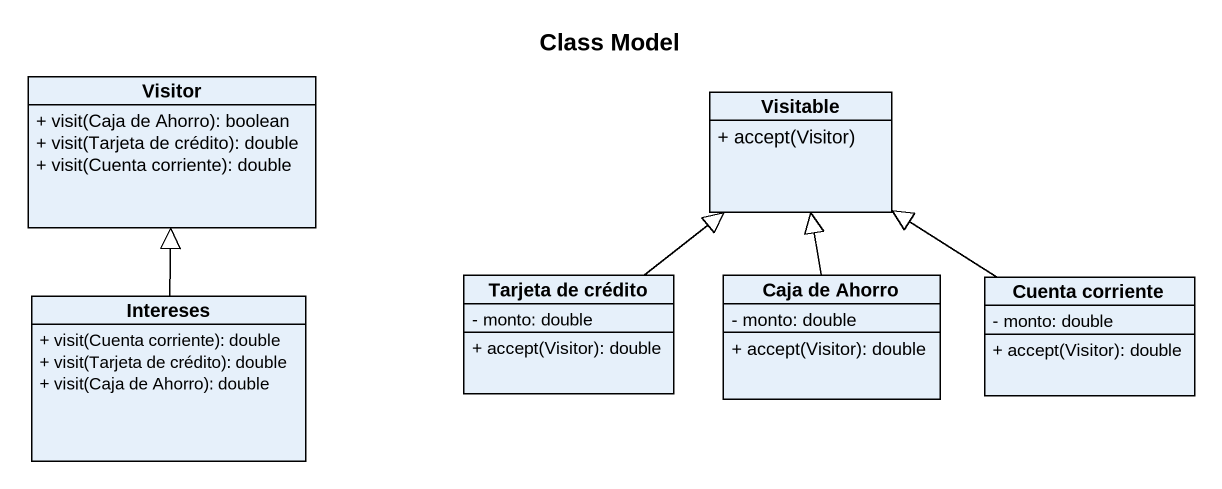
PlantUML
@startuml
title Class Model
hide circle
hide empty members
skinparam classAttributeIconSize 0
class Visitor {
  + visit(Caja de Ahorro): boolean
  + visit(Tarjeta de crédito): double
  + visit(Cuenta corriente): double
}
class Visitable {
  + accept(Visitor)
}
class Intereses {
  + visit(Cuenta corriente): double
  + visit(Tarjeta de crédito): double
  + visit(Caja de Ahorro): double
}
class "Tarjeta de crédito" as Tarjeta_de_crédito {
  - monto: double
  + accept(Visitor): double
}
class "Caja de Ahorro" as Caja_de_Ahorro {
  - monto: double
  + accept(Visitor): double
}
class "Cuenta corriente" as Cuenta_corriente {
  - monto: double
  + accept(Visitor): double
}
Intereses -up-|> Visitor
Tarjeta_de_crédito -up-|> Visitable
Caja_de_Ahorro -up-|> Visitable
Cuenta_corriente -up-|> Visitable
@enduml
